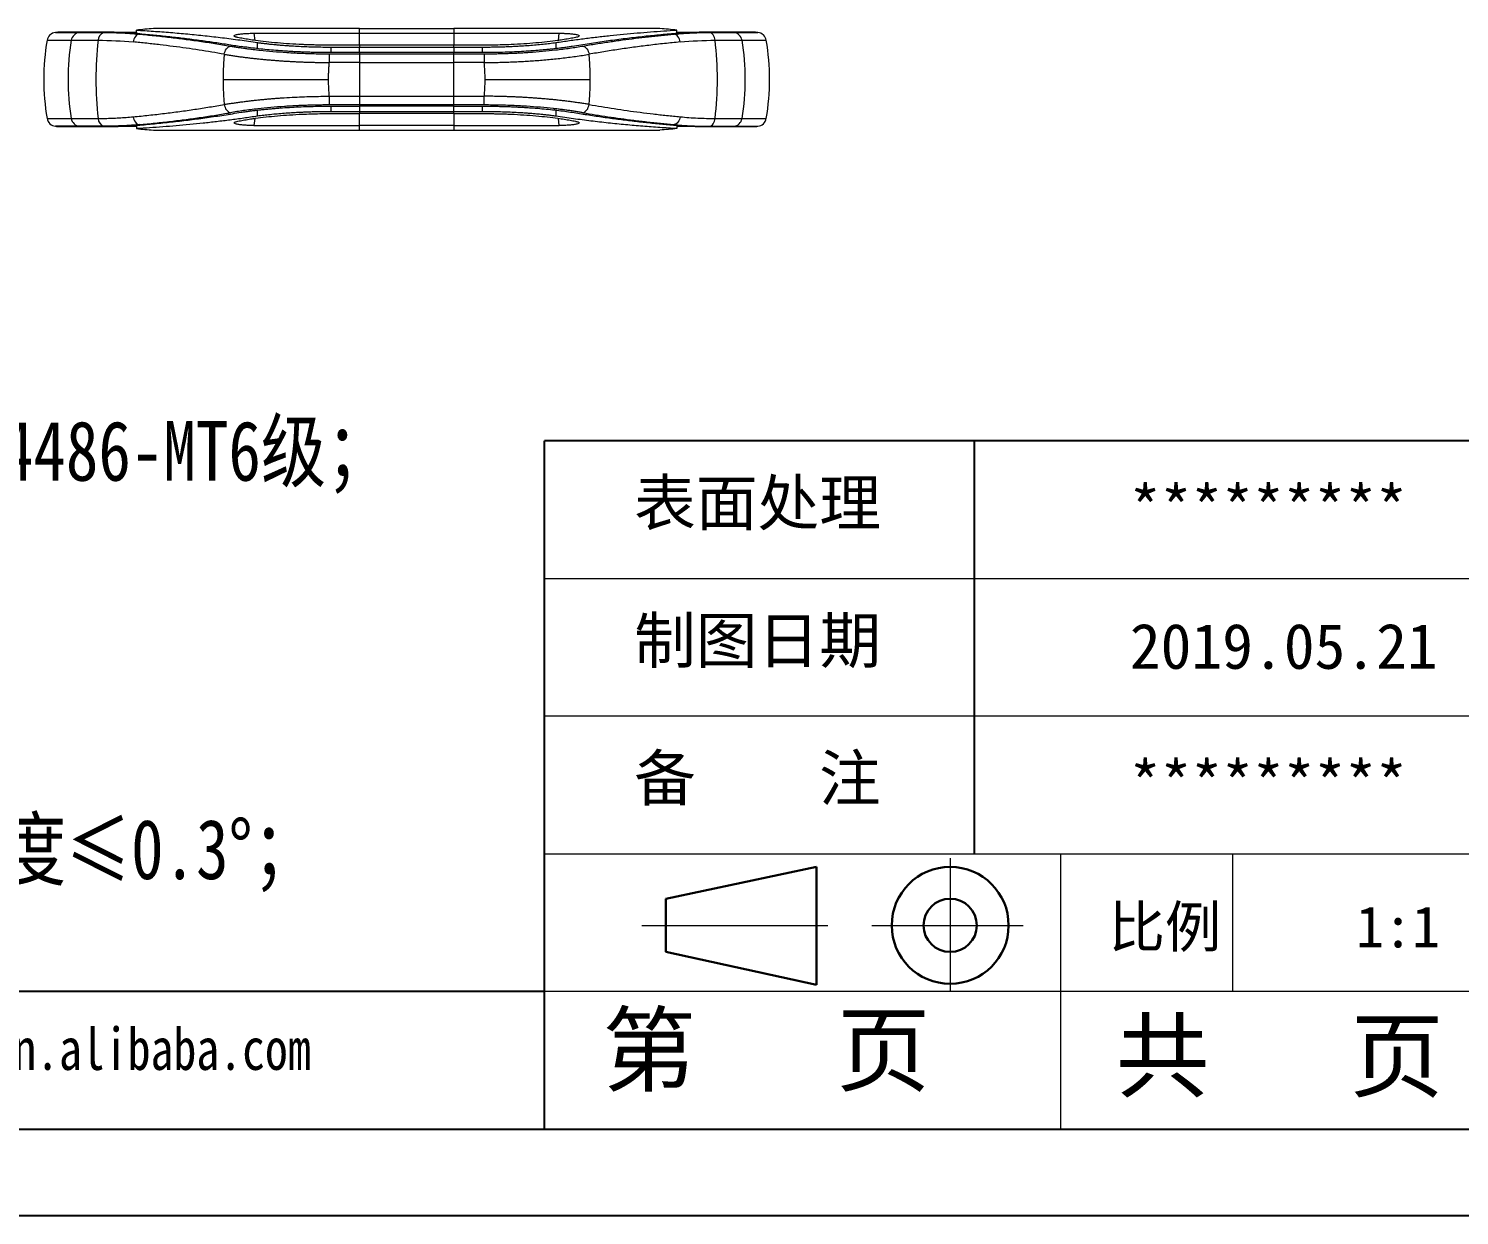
# Model space of a CAD drawing. Header units: inches. Extents: x 1127 to 2406, y 573 to 922.
# Drawn here: x 1893.3 to 1969.2, y 575.2 to 638.2 of the extents above; entities that cross this region are included whole.
import ezdxf

# ---------------------------------------------------------------- set-up
doc = ezdxf.new("R2010")
doc.units = ezdxf.units.IN
doc.linetypes.add('CENTER2', pattern=[28.575, 19.05, -3.175, 3.175, -3.175])
doc.layers.add('文字', color=81, linetype='Continuous')
for name, color, linetype, lineweight in [('粗实线', 7, 'Continuous', 30), ('细实线', 3, 'Continuous', 9), ('细点划线', 2, 'CENTER2', 9)]:
    doc.layers.add(name, color=color, linetype=linetype, lineweight=lineweight)
doc.styles.get("Standard").update_dxf_attribs({"font": 'txt', "bigfont": 'gbcbig.shx'})
doc.styles.add('宋体', font='', dxfattribs={"width": 0.8, "height": 3.5})
doc.styles.get('宋体').set_extended_font_data('SimSun')

msp = doc.modelspace()

# ---------------------------------------------------------------- linework, layer by layer
at = {"color": 7, "linetype": 'Continuous', "lineweight": 15}
for p, q in [((1894.297, 637.548), (1895.582, 637.548)), ((1894.736, 637.961), (1896.018, 637.961)), ((1896.153, 637.976), (1894.872, 637.976)), ((1895.582, 637.548), (1897.009, 637.548)), ((1896.018, 637.961), (1897.308, 637.961)), ((1897.401, 637.976), (1896.153, 637.976)), ((1897.398, 637.976), (1899.035, 637.976)), ((1899.034, 637.904), (1899.036, 638.087)), ((1910.872, 638.166), (1899.939, 638.166)), ((1905.274, 637.92), (1910.872, 637.92)), ((1910.872, 637.92), (1910.872, 638.166)), ((1910.872, 638.166), (1915.872, 638.166)), ((1910.872, 637.92), (1915.872, 637.92)), ((1915.872, 638.166), (1915.872, 637.92)), ((1926.805, 638.166), (1915.872, 638.166)), ((1927.711, 637.904), (1927.708, 638.087)), ((1927.71, 637.976), (1929.343, 637.976)), ((1930.591, 637.976), (1929.343, 637.976)), ((1929.436, 637.961), (1930.726, 637.961)), ((1929.735, 637.548), (1931.162, 637.548)), ((1931.872, 637.976), (1930.591, 637.976)), ((1930.726, 637.961), (1932.008, 637.961)), ((1931.162, 637.548), (1932.447, 637.548)), ((1905.456, 637.107), (1905.456, 637.427)), ((1909.265, 636.831), (1910.872, 636.831)), ((1909.347, 637.188), (1910.872, 637.188)), ((1910.872, 637.288), (1910.872, 637.188)), ((1915.872, 637.288), (1910.872, 637.288)), ((1910.872, 637.188), (1915.872, 637.188)), ((1910.872, 636.894), (1910.872, 636.831)), ((1915.872, 636.894), (1910.872, 636.894)), ((1910.872, 636.831), (1910.872, 636.368)), ((1910.872, 636.831), (1915.872, 636.831)), ((1915.872, 637.188), (1915.872, 637.288)), ((1915.872, 636.831), (1915.872, 636.894)), ((1917.429, 636.894), (1915.872, 636.894)), ((1915.872, 636.368), (1915.872, 636.831)), ((1915.872, 636.831), (1917.48, 636.831)), ((1921.289, 637.427), (1921.289, 637.107)), ((1910.872, 636.368), (1910.872, 634.581)), ((1910.872, 636.368), (1915.872, 636.368)), ((1917.489, 636.368), (1915.872, 636.368)), ((1915.872, 634.581), (1915.872, 636.368)), ((1909.256, 634.581), (1910.872, 634.581)), ((1910.872, 634.581), (1915.872, 634.581)), ((1910.872, 634.581), (1910.872, 634.117)), ((1915.872, 634.581), (1917.489, 634.581)), ((1915.872, 634.117), (1915.872, 634.581)), ((1905.456, 633.522), (1905.456, 633.842)), ((1910.872, 634.117), (1909.265, 634.117)), ((1909.316, 634.055), (1910.872, 634.055)), ((1915.872, 634.117), (1910.872, 634.117)), ((1910.872, 634.117), (1910.872, 634.055)), ((1915.872, 634.055), (1910.872, 634.055)), ((1910.872, 633.76), (1910.872, 633.661)), ((1915.872, 633.76), (1910.872, 633.76)), ((1917.48, 634.117), (1915.872, 634.117)), ((1915.872, 634.055), (1915.872, 634.117)), ((1915.872, 633.661), (1915.872, 633.76)), ((1917.398, 633.76), (1915.872, 633.76)), ((1921.289, 633.842), (1921.289, 633.522)), ((1894.297, 633.401), (1895.582, 633.401)), ((1896.018, 632.987), (1894.736, 632.987)), ((1895.582, 633.401), (1897.009, 633.401)), ((1897.308, 632.987), (1896.018, 632.987)), ((1899.034, 633.044), (1899.036, 632.862)), ((1905.274, 633.029), (1910.872, 633.029)), ((1915.872, 633.661), (1910.872, 633.661)), ((1910.872, 632.783), (1910.872, 633.029)), ((1915.872, 633.029), (1910.872, 633.029)), ((1915.872, 633.029), (1915.872, 632.783)), ((1927.711, 633.044), (1927.708, 632.862)), ((1929.436, 632.987), (1930.726, 632.987)), ((1929.735, 633.401), (1931.162, 633.401)), ((1930.726, 632.987), (1932.008, 632.987)), ((1931.162, 633.401), (1932.447, 633.401)), ((1894.872, 632.973), (1896.153, 632.973)), ((1896.153, 632.973), (1897.401, 632.973)), ((1899.035, 632.973), (1897.383, 632.973)), ((1899.939, 632.783), (1910.872, 632.783)), ((1910.872, 632.783), (1915.872, 632.783)), ((1915.872, 632.783), (1926.805, 632.783)), ((1929.343, 632.973), (1927.71, 632.973)), ((1929.343, 632.973), (1930.591, 632.973)), ((1930.591, 632.973), (1931.872, 632.973))]:
    msp.add_line(p, q, dxfattribs=at)
at = {"color": 8, "linetype": 'Continuous', "lineweight": 15}
for p, q in [((1905.274, 637.92), (1905.326, 637.541)), ((1910.872, 637.291), (1910.872, 637.92)), ((1915.872, 637.92), (1915.872, 637.291)), ((1921.419, 637.541), (1921.47, 637.92)), ((1909.347, 637.188), (1909.347, 636.894)), ((1910.872, 636.894), (1910.872, 637.188)), ((1915.872, 637.188), (1915.872, 636.894)), ((1917.398, 636.894), (1917.398, 637.188)), ((1909.347, 634.055), (1909.347, 633.76)), ((1910.872, 634.055), (1910.872, 633.76)), ((1915.872, 633.76), (1915.872, 634.055)), ((1917.398, 633.76), (1917.398, 634.055)), ((1905.326, 633.407), (1905.274, 633.029)), ((1910.872, 633.029), (1910.872, 633.657)), ((1915.872, 633.657), (1915.872, 633.029)), ((1921.47, 633.029), (1921.419, 633.407))]:
    msp.add_line(p, q, dxfattribs=at)
for p, q in [((1975.429, 616.298), (1920.675, 616.298)), ((1920.675, 579.796), (1920.675, 616.298)), ((1943.489, 594.396), (1943.489, 616.298)), ((1920.675, 587.096), (1825.482, 587.096)), ((1825.482, 579.796), (2084.935, 579.796)), ((1818.469, 575.233), (2089.498, 575.233)), ((1818.469, 575.233), (1943.946, 575.233))]:
    msp.add_line(p, q)
at = {"color": 7, "linetype": 'Continuous', "lineweight": 15, "flags": 128}
for points in [[(1915.872, 637.92), (1916.573, 637.92), (1917.274, 637.92), (1917.974, 637.92), (1918.674, 637.92), (1919.374, 637.92), (1920.073, 637.92), (1920.772, 637.92), (1921.47, 637.92)], [(1910.872, 636.894), (1910.678, 636.894), (1910.483, 636.894), (1910.289, 636.894), (1910.094, 636.894), (1909.899, 636.894), (1909.705, 636.894), (1909.51, 636.894), (1909.316, 636.894)], [(1915.872, 637.188), (1916.063, 637.188), (1916.254, 637.188), (1916.444, 637.188), (1916.635, 637.188), (1916.826, 637.188), (1917.016, 637.188), (1917.207, 637.188), (1917.398, 637.188)], [(1910.872, 633.76), (1910.682, 633.76), (1910.491, 633.76), (1910.3, 633.76), (1910.109, 633.76), (1909.919, 633.76), (1909.728, 633.76), (1909.537, 633.76), (1909.347, 633.76)], [(1915.872, 634.055), (1916.067, 634.055), (1916.261, 634.055), (1916.456, 634.055), (1916.65, 634.055), (1916.845, 634.055), (1917.04, 634.055), (1917.234, 634.055), (1917.429, 634.055)], [(1915.872, 633.029), (1916.573, 633.029), (1917.274, 633.029), (1917.974, 633.029), (1918.674, 633.029), (1919.374, 633.029), (1920.073, 633.029), (1920.772, 633.029), (1921.47, 633.029)]]:
    msp.add_lwpolyline(points, dxfattribs=at)
at = {"color": 7, "linetype": 'Continuous', "lineweight": 15}
for centre, radius, start, end in [((1906.509, 635.474), 12.387, 170.36356, 189.63644), ((1894.79, 637.464), 0.5, 96.17288, 170.36356), ((1900.139, 588.002), 50.25, 96.01689, 96.17288), ((1907.882, 635.474), 12.474, 170.43166, 189.56834), ((1896.073, 637.466), 0.498, 96.36344, 170.58151), ((1901.384, 588.703), 49.549, 96.05969, 96.21678), ((1915.002, 635.474), 18.112, 173.42632, 186.57368), ((1897.445, 637.548), 0.435, 108.25659, 179.98466), ((1900.811, 635.348), 3.003, 121.96993, 122.72763), ((1925.934, 635.348), 3.003, 57.27237, 58.03007), ((1911.742, 635.474), 18.112, 353.42632, 6.57368), ((1925.361, 588.703), 49.549, 83.78322, 83.94031), ((1930.671, 637.466), 0.498, 9.41849, 83.63656), ((1918.862, 635.474), 12.474, 350.43166, 9.56834), ((1926.605, 588.002), 50.25, 83.82712, 83.98311), ((1931.954, 637.464), 0.5, 9.63644, 83.82712), ((1920.236, 635.474), 12.387, 350.36356, 9.63644), ((1894.79, 633.484), 0.5, 189.63644, 263.82712), ((1900.139, 682.946), 50.25, 263.82712, 263.98311), ((1896.073, 633.482), 0.498, 189.41849, 263.63656), ((1901.384, 682.245), 49.549, 263.78322, 263.94031), ((1897.445, 633.401), 0.435, 180.01534, 251.74341), ((1900.811, 635.6), 3.003, 237.27237, 238.03007), ((1925.934, 635.6), 3.003, 301.96993, 302.72763), ((1925.361, 682.245), 49.549, 276.05969, 276.21678), ((1930.671, 633.482), 0.498, 276.36344, 350.58151), ((1926.605, 682.946), 50.25, 276.01689, 276.17288), ((1931.954, 633.484), 0.5, 276.17288, 350.36356)]:
    msp.add_arc(centre, radius, start, end, dxfattribs=at)
for points in [[(1897.009, 637.548), (1897.631, 637.548), (1898.249, 637.517), (1898.863, 637.458)], [(1927.881, 637.458), (1928.495, 637.517), (1929.113, 637.548), (1929.735, 637.548)], [(1910.872, 636.368), (1910.327, 636.368), (1909.801, 636.368), (1909.256, 636.368)]]:
    msp.add_open_spline(points, degree=3, dxfattribs=at)
for points, knots in [([(1897.308, 637.961), (1897.381, 637.961), (1897.527, 637.96), (1897.826, 637.955), (1898.214, 637.943), (1898.695, 637.916), (1899.021, 637.889), (1899.187, 637.875)], [0, 0, 0, 0, 0.115828, 0.231855, 0.475826, 0.733472, 1, 1, 1, 1]), ([(1899.221, 637.896), (1899.066, 637.908), (1898.76, 637.933), (1898.303, 637.957), (1897.927, 637.97), (1897.626, 637.975), (1897.476, 637.975), (1897.401, 637.976)], [0, 0, 0, 0, 0.256231, 0.504363, 0.75324, 0.876742, 1, 1, 1, 1]), ([(1899.187, 637.875), (1899.117, 637.864), (1899.04, 637.818), (1898.92, 637.664), (1898.879, 637.558), (1898.863, 637.458)], [0, 0, 0, 0, 0.5, 0.5, 1, 1, 1, 1]), ([(1899.939, 638.166), (1899.789, 638.154), (1899.488, 638.131), (1899.187, 638.102), (1899.036, 638.087)], [0, 0, 0, 0, 0.498229, 1, 1, 1, 1]), ([(1899.036, 638.087), (1899.337, 638.068), (1899.941, 638.032), (1900.849, 637.963), (1901.762, 637.884), (1902.679, 637.791), (1903.6, 637.685), (1904.527, 637.566), (1905.145, 637.473), (1905.456, 637.427)], [0, 0, 0, 0, 0.140468, 0.281666, 0.423637, 0.56642, 0.710053, 0.854569, 1, 1, 1, 1]), ([(1899.187, 637.875), (1899.451, 637.849), (1899.982, 637.799), (1900.779, 637.71), (1901.582, 637.612), (1902.39, 637.501), (1903.204, 637.379), (1903.748, 637.287), (1904.021, 637.241)], [0, 0, 0, 0, 0.1632902, 0.3278688, 0.4937846, 0.6610835, 0.8298085, 1, 1, 1, 1]), ([(1899.221, 637.896), (1899.488, 637.872), (1900.019, 637.824), (1900.809, 637.743), (1901.587, 637.654), (1902.353, 637.557), (1903.108, 637.453), (1903.851, 637.341), (1904.342, 637.259), (1904.586, 637.219)], [0, 0, 0, 0, 0.149108, 0.296115, 0.441031, 0.583866, 0.724632, 0.863339, 1, 1, 1, 1]), ([(1904.418, 637.694), (1904.399, 637.699), (1904.362, 637.707), (1904.316, 637.719), (1904.279, 637.732), (1904.252, 637.746), (1904.234, 637.759), (1904.223, 637.775), (1904.226, 637.793), (1904.255, 637.819), (1904.336, 637.85), (1904.481, 637.875), (1904.621, 637.891), (1904.775, 637.905), (1904.995, 637.917), (1905.18, 637.919), (1905.274, 637.92)], [0, 0, 0, 0, 0.045748, 0.090355, 0.134184, 0.177611, 0.221022, 0.2648, 0.328893, 0.392584, 0.518367, 0.640789, 0.700636, 0.760152, 0.878317, 1, 1, 1, 1]), ([(1909.239, 637.288), (1909.16, 637.289), (1909.002, 637.289), (1908.767, 637.292), (1908.532, 637.296), (1908.299, 637.302), (1908.067, 637.31), (1907.684, 637.325), (1907.157, 637.354), (1906.51, 637.404), (1905.904, 637.465), (1905.407, 637.528), (1905.01, 637.587), (1904.695, 637.64), (1904.51, 637.676), (1904.418, 637.694)], [0, 0, 0, 0, 0.041376, 0.082684, 0.123973, 0.165291, 0.206688, 0.248212, 0.372654, 0.497586, 0.622997, 0.748209, 0.832399, 0.916175, 1, 1, 1, 1]), ([(1922.326, 637.694), (1922.281, 637.685), (1922.19, 637.667), (1922.044, 637.64), (1921.892, 637.613), (1921.731, 637.587), (1921.564, 637.562), (1921.275, 637.52), (1920.841, 637.465), (1920.234, 637.404), (1919.588, 637.354), (1918.986, 637.321), (1918.447, 637.302), (1917.978, 637.291), (1917.663, 637.289), (1917.505, 637.288)], [0, 0, 0, 0, 0.041953, 0.083837, 0.125709, 0.167629, 0.209653, 0.25184, 0.377043, 0.502463, 0.627387, 0.751837, 0.834738, 0.917328, 1, 1, 1, 1]), ([(1921.289, 637.427), (1921.53, 637.463), (1922.012, 637.536), (1922.734, 637.633), (1923.453, 637.722), (1924.169, 637.801), (1924.882, 637.873), (1925.592, 637.937), (1926.3, 637.994), (1927.005, 638.044), (1927.474, 638.073), (1927.708, 638.087)], [0, 0, 0, 0, 0.113193, 0.225829, 0.337922, 0.449486, 0.56054, 0.671099, 0.781182, 0.890809, 1, 1, 1, 1]), ([(1921.47, 637.92), (1921.502, 637.92), (1921.565, 637.919), (1921.659, 637.918), (1921.75, 637.915), (1921.838, 637.912), (1921.924, 637.907), (1922.02, 637.9), (1922.123, 637.891), (1922.264, 637.875), (1922.409, 637.85), (1922.49, 637.819), (1922.518, 637.793), (1922.522, 637.771), (1922.497, 637.746), (1922.433, 637.719), (1922.362, 637.703), (1922.326, 637.694)], [0, 0, 0, 0, 0.041743, 0.082275, 0.121992, 0.161318, 0.200683, 0.24052, 0.299988, 0.359822, 0.482181, 0.607898, 0.671536, 0.735615, 0.822657, 0.909771, 1, 1, 1, 1]), ([(1927.524, 637.896), (1927.229, 637.869), (1926.637, 637.816), (1925.749, 637.723), (1924.857, 637.618), (1923.961, 637.5), (1923.061, 637.368), (1922.46, 637.269), (1922.159, 637.219)], [0, 0, 0, 0, 0.1645198, 0.3298435, 0.4960141, 0.6630724, 0.831056, 1, 1, 1, 1]), ([(1922.723, 637.241), (1922.957, 637.281), (1923.424, 637.36), (1924.123, 637.467), (1924.818, 637.566), (1925.508, 637.655), (1926.194, 637.736), (1926.877, 637.81), (1927.331, 637.853), (1927.557, 637.875)], [0, 0, 0, 0, 0.1459691, 0.2908567, 0.4346879, 0.577489, 0.7192881, 0.8601147, 1, 1, 1, 1]), ([(1927.708, 638.087), (1927.557, 638.102), (1927.256, 638.131), (1926.955, 638.154), (1926.805, 638.166)], [0, 0, 0, 0, 0.501771, 1, 1, 1, 1]), ([(1929.343, 637.976), (1929.268, 637.975), (1929.119, 637.975), (1928.818, 637.97), (1928.441, 637.957), (1927.984, 637.933), (1927.679, 637.908), (1927.524, 637.896)], [0, 0, 0, 0, 0.123248, 0.24676, 0.495637, 0.743759, 1, 1, 1, 1]), ([(1927.557, 637.875), (1927.669, 637.884), (1927.888, 637.903), (1928.216, 637.925), (1928.585, 637.944), (1928.918, 637.955), (1929.217, 637.96), (1929.363, 637.961), (1929.436, 637.961)], [0, 0, 0, 0, 0.1789964, 0.3530421, 0.5241764, 0.768146, 0.8841644, 1, 1, 1, 1]), ([(1927.881, 637.458), (1927.865, 637.558), (1927.825, 637.664), (1927.704, 637.818), (1927.627, 637.864), (1927.557, 637.875)], [0, 0, 0, 0, 0.5, 0.5, 1, 1, 1, 1]), ([(1929.735, 637.548), (1929.724, 637.647), (1929.688, 637.751), (1929.577, 637.905), (1929.504, 637.95), (1929.436, 637.961)], [0, 0, 0, 0, 0.5, 0.5, 1, 1, 1, 1]), ([(1903.693, 636.805), (1903.472, 636.844), (1903.028, 636.922), (1902.356, 637.029), (1901.675, 637.129), (1900.985, 637.222), (1900.286, 637.309), (1899.578, 637.388), (1899.102, 637.435), (1898.863, 637.458)], [0, 0, 0, 0, 0.137793, 0.277256, 0.4184, 0.561236, 0.705775, 0.852026, 1, 1, 1, 1]), ([(1903.693, 636.805), (1903.684, 636.695), (1903.666, 636.474), (1903.648, 636.141), (1903.637, 635.808), (1903.635, 635.586), (1903.634, 635.474)], [0, 0, 0, 0, 0.249614, 0.499473, 0.749596, 1, 1, 1, 1]), ([(1903.693, 636.805), (1903.71, 636.905), (1903.752, 637.012), (1903.873, 637.174), (1903.951, 637.225), (1904.021, 637.241)], [0, 0, 0, 0, 0.5, 0.5, 1, 1, 1, 1]), ([(1903.694, 636.805), (1903.766, 636.793), (1903.908, 636.769), (1904.13, 636.735), (1904.354, 636.702), (1904.58, 636.67), (1904.808, 636.641), (1905.037, 636.613), (1905.266, 636.586), (1905.496, 636.562), (1905.726, 636.539), (1905.955, 636.517), (1906.183, 636.498), (1906.409, 636.48), (1906.633, 636.463), (1906.855, 636.448), (1907.075, 636.435), (1907.292, 636.423), (1907.505, 636.412), (1907.716, 636.403), (1907.922, 636.395), (1908.125, 636.388), (1908.324, 636.382), (1908.519, 636.378), (1908.71, 636.374), (1908.896, 636.371), (1909.077, 636.369), (1909.197, 636.368), (1909.256, 636.368)], [0, 0, 0, 0, 0.048268, 0.095748, 0.14244, 0.188346, 0.23347, 0.277813, 0.321374, 0.364152, 0.406147, 0.447357, 0.487784, 0.527427, 0.566286, 0.60436, 0.64165, 0.678155, 0.713875, 0.748809, 0.782959, 0.816323, 0.848901, 0.880693, 0.911699, 0.941919, 0.971353, 1, 1, 1, 1]), ([(1904.021, 637.241), (1904.089, 637.23), (1904.225, 637.207), (1904.436, 637.173), (1904.653, 637.141), (1904.877, 637.109), (1905.106, 637.079), (1905.342, 637.051), (1905.726, 637.007), (1906.276, 636.953), (1906.907, 636.906), (1907.45, 636.875), (1907.897, 636.856), (1908.348, 636.842), (1908.805, 636.833), (1909.111, 636.832), (1909.265, 636.831)], [0, 0, 0, 0, 0.048347, 0.096559, 0.144683, 0.192771, 0.24087, 0.289029, 0.337298, 0.47182, 0.606196, 0.685033, 0.763637, 0.842204, 0.920928, 1, 1, 1, 1]), ([(1909.316, 636.894), (1909.219, 636.894), (1909.027, 636.894), (1908.739, 636.898), (1908.453, 636.903), (1908.17, 636.911), (1907.888, 636.921), (1907.609, 636.932), (1907.332, 636.947), (1907.058, 636.963), (1906.716, 636.986), (1906.31, 637.017), (1905.851, 637.06), (1905.41, 637.108), (1904.985, 637.161), (1904.719, 637.199), (1904.586, 637.219)], [0, 0, 0, 0, 0.056199, 0.112172, 0.167973, 0.223657, 0.279279, 0.334896, 0.390562, 0.446335, 0.50227, 0.602282, 0.701715, 0.800911, 0.900222, 1, 1, 1, 1]), ([(1905.456, 637.427), (1905.524, 637.418), (1905.661, 637.4), (1905.874, 637.374), (1906.093, 637.35), (1906.317, 637.327), (1906.547, 637.306), (1906.783, 637.286), (1907.024, 637.268), (1907.319, 637.248), (1907.671, 637.228), (1908.081, 637.211), (1908.497, 637.198), (1908.92, 637.19), (1909.204, 637.189), (1909.347, 637.188)], [0, 0, 0, 0, 0.062495, 0.124745, 0.18684, 0.248868, 0.310919, 0.37308, 0.435439, 0.498081, 0.598323, 0.6983, 0.79835, 0.898807, 1, 1, 1, 1]), ([(1910.872, 637.288), (1910.6, 637.288), (1910.055, 637.288), (1909.511, 637.288), (1909.239, 637.288)], [0, 0, 0, 0, 0.499985, 1, 1, 1, 1]), ([(1909.265, 636.831), (1909.262, 636.806), (1909.26, 636.746), (1909.257, 636.58), (1909.256, 636.475), (1909.256, 636.368)], [0, 0, 0, 0, 0.5, 0.5, 1, 1, 1, 1]), ([(1917.505, 637.288), (1917.233, 637.288), (1916.689, 637.288), (1916.144, 637.288), (1915.872, 637.288)], [0, 0, 0, 0, 0.500015, 1, 1, 1, 1]), ([(1917.398, 637.188), (1917.487, 637.188), (1917.665, 637.189), (1917.931, 637.192), (1918.194, 637.197), (1918.456, 637.204), (1918.714, 637.213), (1918.971, 637.224), (1919.224, 637.237), (1919.524, 637.255), (1919.866, 637.278), (1920.245, 637.31), (1920.609, 637.345), (1920.959, 637.384), (1921.179, 637.413), (1921.289, 637.427)], [0, 0, 0, 0, 0.063353, 0.126373, 0.189138, 0.251728, 0.314224, 0.37671, 0.439266, 0.501975, 0.602047, 0.701526, 0.800769, 0.900139, 1, 1, 1, 1]), ([(1922.159, 637.219), (1922.085, 637.208), (1921.938, 637.186), (1921.71, 637.155), (1921.476, 637.126), (1921.236, 637.098), (1920.991, 637.071), (1920.741, 637.046), (1920.485, 637.022), (1920.224, 637.001), (1919.886, 636.975), (1919.469, 636.949), (1918.969, 636.924), (1918.462, 636.907), (1917.948, 636.896), (1917.602, 636.894), (1917.429, 636.894)], [0, 0, 0, 0, 0.055517, 0.110841, 0.166033, 0.221155, 0.276266, 0.331426, 0.386695, 0.442133, 0.497796, 0.598343, 0.698511, 0.798628, 0.899017, 1, 1, 1, 1]), ([(1917.48, 636.831), (1917.57, 636.832), (1917.751, 636.832), (1918.021, 636.835), (1918.289, 636.84), (1918.556, 636.847), (1918.821, 636.855), (1919.084, 636.866), (1919.345, 636.879), (1919.604, 636.893), (1920.021, 636.919), (1920.586, 636.964), (1921.18, 637.024), (1921.657, 637.081), (1922.03, 637.131), (1922.388, 637.185), (1922.611, 637.222), (1922.723, 637.241)], [0, 0, 0, 0, 0.0465844, 0.0930141, 0.1393278, 0.1855645, 0.2317636, 0.2779647, 0.3242075, 0.3705319, 0.4169775, 0.5502119, 0.6837651, 0.7628189, 0.8417315, 0.9207192, 1, 1, 1, 1]), ([(1917.48, 636.831), (1917.482, 636.808), (1917.484, 636.749), (1917.488, 636.578), (1917.489, 636.468), (1917.489, 636.368)], [0, 0, 0, 0, 0.5, 0.5, 1, 1, 1, 1]), ([(1917.489, 636.368), (1917.585, 636.369), (1917.782, 636.37), (1918.082, 636.375), (1918.395, 636.381), (1918.719, 636.391), (1919.053, 636.404), (1919.397, 636.42), (1919.75, 636.439), (1920.11, 636.463), (1920.475, 636.49), (1920.846, 636.522), (1921.219, 636.558), (1921.593, 636.599), (1921.966, 636.644), (1922.336, 636.693), (1922.702, 636.747), (1922.933, 636.786), (1923.051, 636.805)], [0, 0, 0, 0, 0.046752, 0.095608, 0.146567, 0.199628, 0.25479, 0.312052, 0.371415, 0.432876, 0.496435, 0.56209, 0.629841, 0.699688, 0.771629, 0.845658, 0.921778, 1, 1, 1, 1]), ([(1922.723, 637.241), (1922.793, 637.225), (1922.871, 637.174), (1922.993, 637.012), (1923.034, 636.905), (1923.051, 636.805)], [0, 0, 0, 0, 0.5, 0.5, 1, 1, 1, 1]), ([(1927.881, 637.458), (1927.603, 637.431), (1927.049, 637.376), (1926.225, 637.281), (1925.414, 637.177), (1924.615, 637.063), (1923.829, 636.941), (1923.309, 636.85), (1923.051, 636.805)], [0, 0, 0, 0, 0.172467, 0.342593, 0.510392, 0.675882, 0.839079, 1, 1, 1, 1]), ([(1923.11, 635.474), (1923.109, 635.586), (1923.108, 635.809), (1923.096, 636.143), (1923.078, 636.475), (1923.06, 636.695), (1923.051, 636.805)], [0, 0, 0, 0, 0.251394, 0.501846, 0.751375, 1, 1, 1, 1]), ([(1909.256, 636.368), (1909.249, 636.296), (1909.236, 636.152), (1909.222, 635.93), (1909.213, 635.704), (1909.212, 635.551), (1909.211, 635.474)], [0, 0, 0, 0, 0.242222, 0.486323, 0.744031, 1, 1, 1, 1]), ([(1917.533, 635.474), (1917.533, 635.474), (1917.533, 635.623), (1917.527, 635.922), (1917.501, 636.219), (1917.489, 636.368)], [0, 0, 0, 0, 0.000013, 0.49996, 1, 1, 1, 1]), ([(1903.634, 635.474), (1904.002, 635.474), (1904.406, 635.474), (1905.273, 635.474), (1905.735, 635.474), (1906.695, 635.474), (1907.194, 635.474), (1908.201, 635.474), (1908.709, 635.474), (1909.211, 635.474)], [0, 0, 0, 0, 0.25, 0.25, 0.5, 0.5, 0.75, 0.75, 1, 1, 1, 1]), ([(1903.634, 635.474), (1903.635, 635.362), (1903.637, 635.139), (1903.648, 634.806), (1903.666, 634.474), (1903.684, 634.253), (1903.694, 634.143)], [0, 0, 0, 0, 0.251395, 0.501848, 0.751377, 1, 1, 1, 1]), ([(1909.211, 635.474), (1909.212, 635.4), (1909.213, 635.25), (1909.221, 635.027), (1909.235, 634.803), (1909.249, 634.655), (1909.256, 634.581)], [0, 0, 0, 0, 0.250029, 0.499937, 0.749877, 1, 1, 1, 1]), ([(1917.489, 634.581), (1917.496, 634.655), (1917.509, 634.803), (1917.523, 635.027), (1917.532, 635.25), (1917.533, 635.4), (1917.533, 635.474)], [0, 0, 0, 0, 0.250119, 0.500057, 0.749966, 1, 1, 1, 1]), ([(1917.533, 635.474), (1918.035, 635.474), (1918.544, 635.474), (1919.551, 635.474), (1920.049, 635.474), (1921.01, 635.474), (1921.472, 635.474), (1922.338, 635.474), (1922.742, 635.474), (1923.11, 635.474)], [0, 0, 0, 0, 0.25, 0.25, 0.5, 0.5, 0.75, 0.75, 1, 1, 1, 1]), ([(1923.051, 634.143), (1923.06, 634.254), (1923.078, 634.475), (1923.096, 634.807), (1923.108, 635.14), (1923.109, 635.363), (1923.11, 635.474)], [0, 0, 0, 0, 0.2496127, 0.4994714, 0.7495944, 1, 1, 1, 1]), ([(1903.694, 634.143), (1903.765, 634.155), (1903.908, 634.179), (1904.128, 634.213), (1904.35, 634.246), (1904.574, 634.277), (1904.798, 634.306), (1905.022, 634.333), (1905.245, 634.359), (1905.466, 634.383), (1905.685, 634.405), (1905.902, 634.425), (1906.114, 634.444), (1906.324, 634.462), (1906.528, 634.477), (1906.847, 634.5), (1907.277, 634.525), (1907.813, 634.55), (1908.322, 634.566), (1908.799, 634.577), (1909.108, 634.579), (1909.256, 634.581)], [0, 0, 0, 0, 0.048148, 0.095424, 0.141785, 0.187195, 0.231619, 0.275024, 0.317382, 0.358667, 0.398858, 0.437934, 0.475878, 0.512677, 0.548318, 0.582792, 0.677576, 0.76675, 0.850227, 0.927974, 1, 1, 1, 1]), ([(1909.256, 634.581), (1909.256, 634.473), (1909.257, 634.368), (1909.26, 634.202), (1909.262, 634.142), (1909.265, 634.117)], [0, 0, 0, 0, 0.5, 0.5, 1, 1, 1, 1]), ([(1917.48, 634.117), (1917.482, 634.142), (1917.484, 634.202), (1917.488, 634.368), (1917.489, 634.473), (1917.489, 634.581)], [0, 0, 0, 0, 0.5, 0.5, 1, 1, 1, 1]), ([(1923.051, 634.143), (1922.979, 634.156), (1922.835, 634.18), (1922.613, 634.214), (1922.389, 634.247), (1922.162, 634.279), (1921.934, 634.308), (1921.704, 634.336), (1921.474, 634.363), (1921.244, 634.387), (1921.014, 634.41), (1920.785, 634.431), (1920.557, 634.451), (1920.33, 634.469), (1920.106, 634.485), (1919.884, 634.5), (1919.664, 634.514), (1919.448, 634.526), (1919.234, 634.536), (1919.024, 634.546), (1918.818, 634.554), (1918.615, 634.56), (1918.417, 634.566), (1918.222, 634.571), (1918.032, 634.575), (1917.847, 634.577), (1917.666, 634.579), (1917.547, 634.58), (1917.489, 634.581)], [0, 0, 0, 0, 0.048404, 0.096007, 0.142813, 0.188822, 0.234038, 0.278462, 0.322093, 0.364931, 0.406974, 0.448222, 0.488676, 0.528335, 0.567199, 0.605268, 0.642542, 0.67902, 0.714702, 0.749588, 0.783678, 0.816971, 0.849468, 0.881169, 0.912072, 0.942179, 0.971488, 1, 1, 1, 1]), ([(1898.863, 633.49), (1899.142, 633.518), (1899.696, 633.572), (1900.519, 633.667), (1901.33, 633.771), (1902.129, 633.885), (1902.916, 634.007), (1903.435, 634.098), (1903.694, 634.143)], [0, 0, 0, 0, 0.172467, 0.342593, 0.510392, 0.675882, 0.839079, 1, 1, 1, 1]), ([(1903.694, 634.143), (1903.71, 634.044), (1903.752, 633.936), (1903.873, 633.774), (1903.951, 633.723), (1904.021, 633.707)], [0, 0, 0, 0, 0.5, 0.5, 1, 1, 1, 1]), ([(1909.265, 634.117), (1909.174, 634.117), (1908.994, 634.117), (1908.724, 634.113), (1908.455, 634.109), (1908.189, 634.102), (1907.924, 634.093), (1907.66, 634.082), (1907.399, 634.07), (1907.14, 634.055), (1906.723, 634.029), (1906.159, 633.985), (1905.565, 633.925), (1905.087, 633.867), (1904.714, 633.817), (1904.357, 633.764), (1904.133, 633.726), (1904.021, 633.707)], [0, 0, 0, 0, 0.0465844, 0.0930141, 0.1393278, 0.1855645, 0.2317636, 0.2779647, 0.3242075, 0.3705319, 0.4169775, 0.5502119, 0.6837651, 0.7628189, 0.8417315, 0.9207192, 1, 1, 1, 1]), ([(1904.586, 633.73), (1904.659, 633.741), (1904.806, 633.762), (1905.035, 633.793), (1905.269, 633.823), (1905.508, 633.851), (1905.753, 633.878), (1906.004, 633.903), (1906.26, 633.926), (1906.521, 633.948), (1906.858, 633.973), (1907.276, 634), (1907.775, 634.024), (1908.283, 634.042), (1908.797, 634.053), (1909.143, 634.054), (1909.316, 634.055)], [0, 0, 0, 0, 0.055517, 0.110841, 0.166033, 0.221155, 0.276266, 0.331426, 0.386695, 0.442133, 0.497796, 0.598343, 0.698511, 0.798628, 0.899017, 1, 1, 1, 1]), ([(1909.347, 633.76), (1909.258, 633.76), (1909.079, 633.76), (1908.814, 633.757), (1908.55, 633.752), (1908.289, 633.744), (1908.03, 633.735), (1907.774, 633.724), (1907.52, 633.712), (1907.22, 633.694), (1906.878, 633.67), (1906.5, 633.639), (1906.136, 633.603), (1905.785, 633.564), (1905.566, 633.536), (1905.456, 633.522)], [0, 0, 0, 0, 0.063353, 0.126373, 0.189138, 0.251728, 0.314224, 0.37671, 0.439266, 0.501975, 0.602047, 0.701526, 0.800769, 0.900139, 1, 1, 1, 1]), ([(1921.289, 633.522), (1921.22, 633.531), (1921.084, 633.549), (1920.87, 633.574), (1920.652, 633.598), (1920.427, 633.621), (1920.197, 633.642), (1919.961, 633.662), (1919.72, 633.68), (1919.425, 633.7), (1919.073, 633.72), (1918.663, 633.738), (1918.247, 633.751), (1917.824, 633.759), (1917.54, 633.76), (1917.398, 633.76)], [0, 0, 0, 0, 0.062495, 0.124745, 0.18684, 0.248868, 0.310919, 0.37308, 0.435439, 0.498081, 0.598323, 0.6983, 0.79835, 0.898807, 1, 1, 1, 1]), ([(1917.429, 634.055), (1917.525, 634.055), (1917.718, 634.054), (1918.005, 634.051), (1918.291, 634.045), (1918.575, 634.038), (1918.856, 634.028), (1919.135, 634.016), (1919.412, 634.002), (1919.686, 633.986), (1920.029, 633.963), (1920.434, 633.931), (1920.893, 633.888), (1921.335, 633.84), (1921.76, 633.788), (1922.025, 633.749), (1922.159, 633.73)], [0, 0, 0, 0, 0.056199, 0.112172, 0.167973, 0.223657, 0.279279, 0.334896, 0.390562, 0.446335, 0.50227, 0.602282, 0.701715, 0.800911, 0.900222, 1, 1, 1, 1]), ([(1922.723, 633.707), (1922.655, 633.719), (1922.52, 633.742), (1922.308, 633.775), (1922.091, 633.808), (1921.868, 633.839), (1921.638, 633.869), (1921.403, 633.898), (1921.018, 633.941), (1920.469, 633.995), (1919.838, 634.042), (1919.294, 634.073), (1918.848, 634.093), (1918.396, 634.107), (1917.94, 634.115), (1917.633, 634.117), (1917.48, 634.117)], [0, 0, 0, 0, 0.048347, 0.096559, 0.144683, 0.192771, 0.24087, 0.289029, 0.337298, 0.47182, 0.606196, 0.685027, 0.763629, 0.842195, 0.920922, 1, 1, 1, 1]), ([(1922.723, 633.707), (1922.793, 633.723), (1922.871, 633.774), (1922.993, 633.936), (1923.034, 634.044), (1923.051, 634.143)], [0, 0, 0, 0, 0.5, 0.5, 1, 1, 1, 1]), ([(1923.051, 634.143), (1923.272, 634.105), (1923.717, 634.027), (1924.389, 633.92), (1925.069, 633.819), (1925.759, 633.726), (1926.458, 633.64), (1927.166, 633.56), (1927.642, 633.514), (1927.881, 633.49)], [0, 0, 0, 0, 0.137793, 0.277256, 0.4184, 0.561236, 0.705775, 0.852026, 1, 1, 1, 1]), ([(1897.009, 633.401), (1897.132, 633.401), (1897.378, 633.403), (1897.746, 633.414), (1898.117, 633.432), (1898.49, 633.457), (1898.738, 633.479), (1898.863, 633.49)], [0, 0, 0, 0, 0.1970081, 0.3954728, 0.5954338, 0.7969302, 1, 1, 1, 1]), ([(1899.187, 633.074), (1899.076, 633.064), (1898.856, 633.045), (1898.529, 633.023), (1898.16, 633.004), (1897.826, 632.993), (1897.527, 632.988), (1897.381, 632.988), (1897.308, 632.987)], [0, 0, 0, 0, 0.178996, 0.353042, 0.524176, 0.768146, 0.884164, 1, 1, 1, 1]), ([(1897.401, 632.973), (1897.476, 632.973), (1897.626, 632.974), (1897.927, 632.979), (1898.303, 632.991), (1898.76, 633.016), (1899.066, 633.04), (1899.221, 633.053)], [0, 0, 0, 0, 0.123248, 0.2467599, 0.4956372, 0.7437587, 1, 1, 1, 1]), ([(1898.863, 633.49), (1898.879, 633.39), (1898.92, 633.285), (1899.04, 633.13), (1899.117, 633.084), (1899.187, 633.074)], [0, 0, 0, 0, 0.5, 0.5, 1, 1, 1, 1]), ([(1905.456, 633.522), (1905.214, 633.485), (1904.732, 633.413), (1904.01, 633.316), (1903.292, 633.227), (1902.576, 633.147), (1901.863, 633.075), (1901.152, 633.011), (1900.445, 632.954), (1899.74, 632.904), (1899.27, 632.876), (1899.036, 632.862)], [0, 0, 0, 0, 0.113193, 0.225829, 0.337922, 0.449486, 0.56054, 0.671099, 0.781182, 0.890809, 1, 1, 1, 1]), ([(1899.187, 633.074), (1899.469, 633.101), (1900.027, 633.154), (1900.856, 633.247), (1901.669, 633.348), (1902.467, 633.458), (1903.249, 633.577), (1903.766, 633.664), (1904.021, 633.707)], [0, 0, 0, 0, 0.174028, 0.345115, 0.513256, 0.678453, 0.840702, 1, 1, 1, 1]), ([(1899.221, 633.053), (1899.516, 633.079), (1900.107, 633.132), (1900.995, 633.226), (1901.887, 633.33), (1902.784, 633.449), (1903.684, 633.58), (1904.285, 633.68), (1904.586, 633.73)], [0, 0, 0, 0, 0.1645198, 0.3298435, 0.4960141, 0.6630724, 0.831056, 1, 1, 1, 1]), ([(1905.274, 633.029), (1905.242, 633.029), (1905.179, 633.029), (1905.085, 633.031), (1904.994, 633.033), (1904.906, 633.037), (1904.82, 633.041), (1904.724, 633.048), (1904.621, 633.057), (1904.481, 633.073), (1904.336, 633.099), (1904.255, 633.129), (1904.226, 633.155), (1904.223, 633.178), (1904.247, 633.203), (1904.311, 633.23), (1904.382, 633.246), (1904.418, 633.254)], [0, 0, 0, 0, 0.041743, 0.082275, 0.121992, 0.161318, 0.200683, 0.24052, 0.299988, 0.359822, 0.482181, 0.607898, 0.671536, 0.735615, 0.822657, 0.909771, 1, 1, 1, 1]), ([(1904.418, 633.254), (1904.463, 633.263), (1904.554, 633.281), (1904.7, 633.308), (1904.853, 633.335), (1905.013, 633.361), (1905.18, 633.387), (1905.47, 633.428), (1905.904, 633.483), (1906.51, 633.544), (1907.157, 633.594), (1907.758, 633.627), (1908.298, 633.647), (1908.766, 633.658), (1909.081, 633.659), (1909.239, 633.66)], [0, 0, 0, 0, 0.041953, 0.083837, 0.125709, 0.167629, 0.209653, 0.25184, 0.377043, 0.502463, 0.627387, 0.751837, 0.834738, 0.917328, 1, 1, 1, 1]), ([(1909.239, 633.66), (1909.511, 633.66), (1910.055, 633.661), (1910.6, 633.661), (1910.872, 633.661)], [0, 0, 0, 0, 0.500015, 1, 1, 1, 1]), ([(1915.872, 633.661), (1916.144, 633.661), (1916.689, 633.661), (1917.233, 633.66), (1917.505, 633.66)], [0, 0, 0, 0, 0.499985, 1, 1, 1, 1]), ([(1917.505, 633.66), (1917.584, 633.66), (1917.742, 633.659), (1917.978, 633.657), (1918.212, 633.652), (1918.445, 633.646), (1918.677, 633.639), (1919.061, 633.623), (1919.588, 633.594), (1920.234, 633.544), (1920.841, 633.483), (1921.337, 633.421), (1921.734, 633.362), (1922.049, 633.309), (1922.234, 633.272), (1922.326, 633.254)], [0, 0, 0, 0, 0.041376, 0.082684, 0.123973, 0.165291, 0.206688, 0.248212, 0.372654, 0.497586, 0.622997, 0.748209, 0.832399, 0.916175, 1, 1, 1, 1]), ([(1927.708, 632.862), (1927.407, 632.88), (1926.803, 632.917), (1925.895, 632.985), (1924.983, 633.065), (1924.066, 633.157), (1923.144, 633.263), (1922.218, 633.383), (1921.599, 633.475), (1921.289, 633.522)], [0, 0, 0, 0, 0.140468, 0.281666, 0.423637, 0.56642, 0.710053, 0.854569, 1, 1, 1, 1]), ([(1922.326, 633.254), (1922.345, 633.25), (1922.383, 633.242), (1922.428, 633.229), (1922.465, 633.216), (1922.493, 633.203), (1922.511, 633.189), (1922.521, 633.173), (1922.518, 633.155), (1922.49, 633.129), (1922.409, 633.099), (1922.264, 633.073), (1922.123, 633.057), (1921.97, 633.044), (1921.75, 633.031), (1921.564, 633.03), (1921.47, 633.029)], [0, 0, 0, 0, 0.045748, 0.090355, 0.134184, 0.177611, 0.221022, 0.2648, 0.328893, 0.392584, 0.518367, 0.640789, 0.700636, 0.760152, 0.878317, 1, 1, 1, 1]), ([(1922.159, 633.73), (1922.417, 633.687), (1922.932, 633.601), (1923.705, 633.486), (1924.474, 633.38), (1925.24, 633.284), (1926.004, 633.198), (1926.764, 633.12), (1927.271, 633.075), (1927.524, 633.053)], [0, 0, 0, 0, 0.144869, 0.289028, 0.432501, 0.575308, 0.717477, 0.859031, 1, 1, 1, 1]), ([(1922.723, 633.707), (1922.942, 633.67), (1923.383, 633.595), (1924.051, 633.492), (1924.731, 633.395), (1925.421, 633.304), (1926.123, 633.22), (1926.836, 633.143), (1927.316, 633.097), (1927.557, 633.074)], [0, 0, 0, 0, 0.136361, 0.27489, 0.415586, 0.558445, 0.703468, 0.850653, 1, 1, 1, 1]), ([(1927.524, 633.053), (1927.679, 633.04), (1927.984, 633.016), (1928.441, 632.991), (1928.818, 632.979), (1929.119, 632.974), (1929.268, 632.973), (1929.343, 632.973)], [0, 0, 0, 0, 0.256231, 0.504363, 0.75324, 0.876742, 1, 1, 1, 1]), ([(1927.881, 633.49), (1927.865, 633.39), (1927.825, 633.285), (1927.704, 633.13), (1927.627, 633.084), (1927.557, 633.074)], [0, 0, 0, 0, 0.5, 0.5, 1, 1, 1, 1]), ([(1927.557, 633.074), (1927.691, 633.062), (1927.955, 633.04), (1928.345, 633.016), (1928.721, 632.999), (1929.083, 632.989), (1929.32, 632.988), (1929.436, 632.987)], [0, 0, 0, 0, 0.215459, 0.423201, 0.623215, 0.815487, 1, 1, 1, 1]), ([(1927.881, 633.49), (1928.037, 633.476), (1928.347, 633.449), (1928.812, 633.422), (1929.274, 633.404), (1929.582, 633.402), (1929.735, 633.401)], [0, 0, 0, 0, 0.25359, 0.504736, 0.753514, 1, 1, 1, 1]), ([(1929.436, 632.987), (1929.504, 632.998), (1929.577, 633.044), (1929.688, 633.197), (1929.724, 633.302), (1929.735, 633.401)], [0, 0, 0, 0, 0.5, 0.5, 1, 1, 1, 1]), ([(1899.036, 632.862), (1899.187, 632.847), (1899.488, 632.817), (1899.789, 632.794), (1899.939, 632.783)], [0, 0, 0, 0, 0.501771, 1, 1, 1, 1]), ([(1927.708, 632.862), (1927.558, 632.847), (1927.257, 632.817), (1926.956, 632.794), (1926.805, 632.783)], [0, 0, 0, 0, 0.49913, 1, 1, 1, 1])]:
    msp.add_open_spline(points, degree=3, knots=knots, dxfattribs=at)
at = {"layer": '粗实线', "color": 7}
for p, q in [((1935.104, 593.713), (1927.127, 592.023)), ((1935.104, 593.713), (1935.104, 587.462)), ((1927.127, 592.023), (1927.127, 589.202)), ((1927.127, 589.202), (1935.104, 587.462))]:
    msp.add_line(p, q, dxfattribs=at)
for radius in [3.101, 1.411]:
    msp.add_circle((1942.203, 590.612), radius, dxfattribs=at)
at = {"layer": '细实线', "color": 7}
for p, q in [((1975.429, 608.997), (1920.675, 608.997)), ((1975.429, 601.697), (1920.675, 601.697)), ((2084.935, 594.396), (1920.675, 594.396)), ((1948.052, 594.396), (1948.052, 579.796)), ((1957.178, 594.396), (1957.178, 587.096)), ((1975.429, 587.096), (1920.675, 587.096))]:
    msp.add_line(p, q, dxfattribs=at)
at = {"layer": '细点划线', "color": 7}
for p, q in [((1942.203, 594.182), (1942.203, 587.096)), ((1925.855, 590.612), (1935.715, 590.612)), ((1938.056, 590.612), (1946.071, 590.612))]:
    msp.add_line(p, q, dxfattribs=at)

# ---------------------------------------------------------------- texts
at = {"char_height": 2.40088, "width": 1364.53776, "attachment_point": 1}
for s, insert in [('{\\fSimHei|b0|i0|c134|p49;表面处理}', (1925.437, 614.226)), ('{\\fSimHei|b0|i0|c134|p49;*********}', (1951.733, 613.917)), ('{\\fSimHei|b0|i0|c134|p49;制图日期}', (1925.437, 606.925)), ('{\\fSimHei|b0|i0|c134|p49;2019.\\fSimHei|b0|i0|c0|p49;0\\fSimHei|b0|i0|c134|p49;5.21}', (1951.733, 606.617)), ('{\\fSimHei|b0|i0|c134|p49;备    注}', (1925.437, 599.625)), ('{\\fSimHei|b0|i0|c134|p49;*********}', (1951.733, 599.316))]:
    msp.add_mtext(s, dxfattribs=dict(at, insert=insert))
at = {"layer": '文字', "color": 0, "attachment_point": 1, "style": '宋体'}
for s, insert, char_height, width in [('{\\H1.111x;技术说明：\\P1、未注公差尺寸的极限偏差按GB/T 14486-MT6级；\\P2、制件应饱满光整、色泽均匀；\\P3、无缩痕、裂纹、银丝等缺陷；\\P4、未注壁厚3；未注筋板1.5～2；\\P5、未注过渡圆角取R0.3～R1，脱模斜度≤0.3%%D；}', (1834.833, 622.641), 2.85174, 121.76914), ('www.szomk.en.alibaba.com', (1879.149, 585.18), 2.23069, 39.19111)]:
    msp.add_mtext(s, dxfattribs=dict(at, insert=insert, char_height=char_height, width=width))
at = {"layer": '细实线', "color": 7, "attachment_point": 1}
for s, insert, char_height, width in [('{\\fSimSun|b0|i0|c134|p54;比例}', (1950.607, 591.632), 2.19013, 9.614), ('{\\fSimSun|b0|i0|c134|p54;1:1}', (1963.725, 591.632), 2.19013, 9.614), ('{\\fSimSun|b0|i0|c134|p54;第   页}', (1923.747, 585.841), 3.65022, 27.37667), ('{\\fSimSun|b0|i0|c134|p54; 共   页}', (1948.499, 585.531), 3.65022, 27.37667)]:
    msp.add_mtext(s, dxfattribs=dict(at, insert=insert, char_height=char_height, width=width))

doc.saveas('drawing.dxf')
